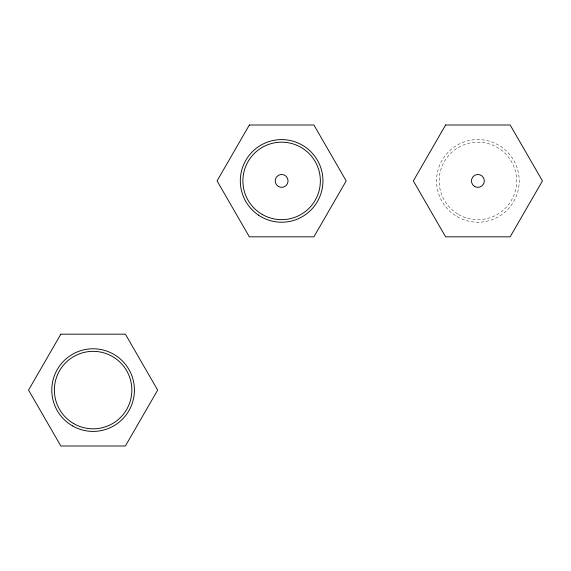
<?xml version="1.0" encoding="UTF-8"?>
<svg xmlns="http://www.w3.org/2000/svg" width="571" height="571" viewBox="0 0 571 571"><rect width="100%" height="100%" fill="white"/><g stroke="black" fill="none" stroke-linecap="round" stroke-linejoin="round"><path stroke-width="0.43" stroke-dasharray="2.85 2.14" d="M457.228 216.695A41.319 41.319 0 0 0 519.21 180.914A41.319 41.319 0 0 0 457.228 145.127A41.319 41.319 0 0 0 457.228 216.695M458.52 214.46A38.735 38.735 0 0 0 516.627 180.914A38.735 38.735 0 0 0 458.52 147.368A38.735 38.735 0 0 0 458.52 214.46"/><path stroke-width="0.86" d="M60.833 334.178L28.55 390.086L60.833 446.001L125.392 446.001L157.667 390.086L125.392 334.178L60.833 334.178M249.349 124.999L217.066 180.914L249.349 236.822L313.907 236.822L346.19 180.914L313.907 124.999L249.349 124.999M445.608 124.999L413.333 180.914L445.608 236.822L510.167 236.822L542.45 180.914L510.167 124.999L445.608 124.999M72.453 425.873A41.319 41.319 0 0 0 134.428 390.086A41.319 41.319 0 0 0 72.453 354.305A41.319 41.319 0 0 0 72.453 425.873M73.745 423.632A38.735 38.735 0 0 0 131.844 390.086A38.735 38.735 0 0 0 73.745 356.54A38.735 38.735 0 0 0 73.745 423.632M258.47 215.131A41.319 41.319 0 0 0 322.836 183.862A41.319 41.319 0 0 0 263.574 143.749A41.319 41.319 0 0 0 258.47 215.131M262.26 214.46A38.735 38.735 0 0 0 320.36 180.914A38.735 38.735 0 0 0 262.26 147.368A38.735 38.735 0 0 0 262.26 214.46M278.398 186.503A6.459 6.459 0 0 0 288.084 180.914A6.459 6.459 0 0 0 278.398 175.318A6.459 6.459 0 0 0 278.398 186.503M474.665 186.503A6.459 6.459 0 0 0 484.344 180.914A6.459 6.459 0 0 0 474.665 175.318A6.459 6.459 0 0 0 474.665 186.503"/></g></svg>
